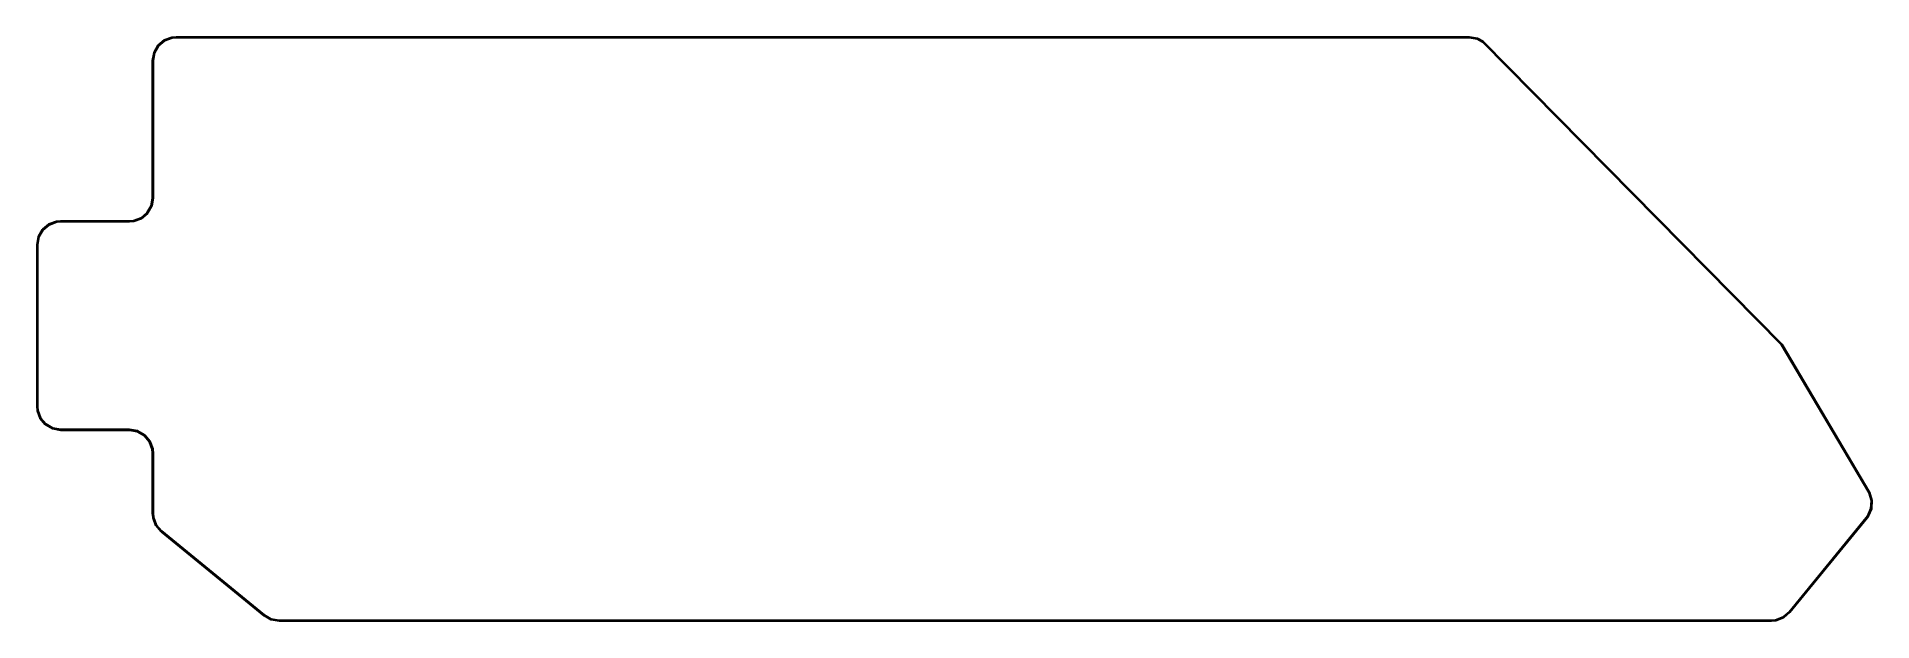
# Model space of a CAD drawing. Extents: x 75 to 232, y -126 to -76.
import ezdxf

# ---------------------------------------------------------------- set-up
doc = ezdxf.new("R2010")
doc.units = 0
doc.header["$MEASUREMENT"] = 0
doc.layers.add('BLACK', color=7, linetype='CONTINUOUS')

msp = doc.modelspace()

# ---------------------------------------------------------------- linework, layer by layer
at = {"layer": 'Black'}
for p, q in [((84.9434, -77.7213), (85.064, -77.0373)), ((85.064, -77.0373), (85.0675, -77.0279)), ((85.064, -77.0373), (85.064, -77.0373)), ((85.0675, -77.0279), (85.07, -77.021)), ((85.07, -77.021), (85.4173, -76.4194)), ((85.07, -77.021), (85.07, -77.021)), ((85.4995, -76.4771), (85.161, -77.0633)), ((85.4173, -76.4194), (85.4212, -76.4147)), ((85.4173, -76.4194), (85.4173, -76.4194)), ((85.4212, -76.4147), (85.4284, -76.4061)), ((85.4284, -76.4061), (85.9605, -75.9597)), ((85.4284, -76.4061), (85.4284, -76.4061)), ((86.0181, -76.0419), (85.4995, -76.4771)), ((85.9605, -75.9596), (85.9756, -75.951)), ((85.9605, -75.9597), (85.9605, -75.9596)), ((85.9756, -75.951), (86.6283, -75.7134)), ((86.6563, -75.8096), (86.0181, -76.0419)), ((86.6283, -75.7134), (86.6347, -75.7123)), ((86.6347, -75.7123), (86.641, -75.7106)), ((86.641, -75.7106), (86.9883, -75.6802)), ((86.9949, -75.78), (86.6563, -75.8096)), ((86.9883, -75.6802), (86.9905, -75.6804)), ((86.9905, -75.6804), (86.9927, -75.68)), ((86.9927, -75.68), (197.756, -75.68)), ((197.752, -75.78), (86.9949, -75.78)), ((198.424, -75.8985), (197.752, -75.78)), ((197.756, -75.68), (197.76, -75.6808)), ((197.76, -75.6808), (197.765, -75.6808)), ((197.765, -75.6808), (198.449, -75.8014)), ((198.884, -76.1402), (198.424, -75.8985)), ((198.449, -75.8014), (198.456, -75.804)), ((198.456, -75.804), (198.463, -75.8063)), ((198.463, -75.8063), (198.938, -76.0553)), ((224.483, -102.09), (198.884, -76.1402)), ((198.938, -76.0553), (198.944, -76.06)), ((198.944, -76.06), (198.95, -76.0644)), ((198.95, -76.0644), (224.559, -102.024)), ((84.9427, -77.73), (84.9434, -77.7257)), ((84.9427, -89.5024), (84.9427, -77.73)), ((84.9434, -77.7257), (84.9434, -77.7213)), ((85.161, -77.0633), (85.0427, -77.7344)), ((85.0427, -77.7344), (85.0427, -89.5068)), ((84.8243, -90.1735), (84.9427, -89.5024)), ((85.0419, -89.5155), (84.9213, -90.1995)), ((85.0427, -89.5068), (85.0419, -89.5111)), ((85.0419, -89.5111), (85.0419, -89.5155)), ((83.329, -91.4272), (83.9673, -91.1949)), ((83.9673, -91.1949), (84.4859, -90.7597)), ((84.5569, -90.8307), (84.0248, -91.2771)), ((84.4859, -90.7597), (84.8243, -90.1735)), ((84.5681, -90.8174), (84.5569, -90.8307)), ((84.5569, -90.8307), (84.5569, -90.8307)), ((84.9154, -90.2158), (84.5681, -90.8174)), ((84.9183, -90.2077), (84.9154, -90.2158)), ((84.9154, -90.2158), (84.9154, -90.2158)), ((84.9213, -90.1995), (84.9183, -90.2077)), ((84.9213, -90.1995), (84.9213, -90.1995)), ((75.1715, -92.7977), (75.5188, -92.1962)), ((75.601, -92.2538), (75.2625, -92.8401)), ((75.5188, -92.1962), (75.5227, -92.1915)), ((75.5188, -92.1962), (75.5188, -92.1962)), ((75.5227, -92.1915), (75.53, -92.1829)), ((75.53, -92.1829), (76.062, -91.7364)), ((75.53, -92.1829), (75.53, -92.1829)), ((76.1196, -91.8187), (75.601, -92.2538)), ((76.062, -91.7364), (76.0771, -91.7277)), ((76.062, -91.7364), (76.062, -91.7364)), ((76.0771, -91.7277), (76.7298, -91.4902)), ((76.7578, -91.5864), (76.1196, -91.8187)), ((76.7298, -91.4902), (76.7362, -91.489)), ((76.7362, -91.489), (76.7425, -91.4874)), ((76.7425, -91.4874), (77.0898, -91.457)), ((77.0964, -91.5568), (76.7578, -91.5864)), ((77.0898, -91.457), (77.092, -91.4572)), ((77.092, -91.4572), (77.0942, -91.4568)), ((77.0942, -91.4568), (82.9905, -91.4568)), ((82.9927, -91.5568), (77.0964, -91.5568)), ((82.9905, -91.4568), (83.329, -91.4272)), ((82.9948, -91.5564), (82.9927, -91.5568)), ((82.997, -91.5566), (82.9948, -91.5564)), ((83.3443, -91.5262), (82.997, -91.5566)), ((83.3506, -91.5245), (83.3443, -91.5262)), ((83.3571, -91.5234), (83.3506, -91.5245)), ((84.0098, -91.2858), (83.3571, -91.5234)), ((84.0248, -91.2771), (84.0098, -91.2858)), ((84.0248, -91.2771), (84.0248, -91.2771)), ((75.0442, -93.5068), (75.0449, -93.5025)), ((75.0442, -107.367), (75.0442, -93.5068)), ((75.0449, -93.4981), (75.1656, -92.8141)), ((75.0449, -93.5025), (75.0449, -93.4981)), ((75.2625, -92.8401), (75.1442, -93.5112)), ((75.1442, -93.5112), (75.1442, -107.365)), ((75.1656, -92.8141), (75.169, -92.8046)), ((75.1656, -92.8141), (75.1656, -92.8141)), ((75.169, -92.8046), (75.1715, -92.7977)), ((75.1715, -92.7977), (75.1715, -92.7977)), ((231.985, -114.783), (224.483, -102.09)), ((224.559, -102.024), (224.562, -102.029)), ((224.562, -102.029), (224.566, -102.033)), ((224.566, -102.033), (232.074, -114.738)), ((75.0446, -107.369), (75.0442, -107.367)), ((75.0444, -107.371), (75.0446, -107.369)), ((75.0748, -107.718), (75.0444, -107.371)), ((75.0765, -107.725), (75.0748, -107.718)), ((75.0776, -107.731), (75.0765, -107.725)), ((75.3152, -108.384), (75.0776, -107.731)), ((75.1442, -107.365), (75.1738, -107.703)), ((75.1738, -107.703), (75.4061, -108.341)), ((75.3238, -108.399), (75.3152, -108.384)), ((75.7703, -108.931), (75.3238, -108.399)), ((75.3238, -108.399), (75.3238, -108.399)), ((75.4061, -108.341), (75.8412, -108.86)), ((75.7836, -108.942), (75.7703, -108.931)), ((75.7703, -108.931), (75.7703, -108.931)), ((76.3851, -109.289), (75.7836, -108.942)), ((75.8412, -108.86), (76.4275, -109.198)), ((76.3933, -109.292), (76.3851, -109.289)), ((76.3851, -109.289), (76.3851, -109.289)), ((76.4015, -109.295), (76.3933, -109.292)), ((77.0855, -109.416), (76.4015, -109.295)), ((76.4015, -109.295), (76.4015, -109.295)), ((76.4275, -109.198), (77.0986, -109.317)), ((77.0899, -109.416), (77.0855, -109.416)), ((77.0942, -109.417), (77.0899, -109.416)), ((82.9883, -109.417), (77.0942, -109.417)), ((77.0986, -109.317), (82.9927, -109.317)), ((83.6593, -109.535), (82.9883, -109.417)), ((82.9927, -109.317), (82.997, -109.318)), ((82.997, -109.318), (83.0014, -109.318)), ((83.0014, -109.318), (83.6854, -109.438)), ((84.2456, -109.874), (83.6593, -109.535)), ((83.6854, -109.438), (83.6854, -109.438)), ((83.6854, -109.438), (83.6948, -109.442)), ((83.6948, -109.442), (83.7017, -109.444)), ((83.7017, -109.444), (83.7017, -109.444)), ((83.7017, -109.444), (84.3032, -109.791)), ((84.6807, -110.392), (84.2456, -109.874)), ((84.3032, -109.791), (84.3032, -109.791)), ((84.3032, -109.791), (84.3079, -109.795)), ((84.3079, -109.795), (84.3165, -109.803)), ((84.3165, -109.803), (84.3166, -109.803)), ((84.3166, -109.803), (84.763, -110.335)), ((84.913, -111.03), (84.6807, -110.392)), ((84.763, -110.335), (84.763, -110.335)), ((84.763, -110.335), (84.7717, -110.35)), ((84.7717, -110.35), (85.0093, -111.002)), ((84.9427, -111.369), (84.913, -111.03)), ((84.9427, -116.518), (84.9427, -111.369)), ((85.0093, -111.002), (85.0104, -111.009)), ((85.0104, -111.009), (85.0121, -111.015)), ((85.0121, -111.015), (85.0425, -111.362)), ((85.0425, -111.362), (85.0423, -111.365)), ((85.0423, -111.365), (85.0427, -111.367)), ((85.0427, -111.367), (85.0427, -116.515)), ((232.074, -114.738), (232.076, -114.743)), ((232.076, -114.743), (232.079, -114.749)), ((232.079, -114.749), (232.277, -115.415)), ((231.867, -116.734), (232.138, -116.11)), ((232.233, -116.142), (231.956, -116.779)), ((232.178, -115.435), (231.985, -114.783)), ((232.138, -116.11), (232.178, -115.435)), ((232.237, -116.125), (232.233, -116.142)), ((232.279, -115.432), (232.237, -116.125)), ((232.237, -116.125), (232.237, -116.125)), ((232.277, -115.415), (232.277, -115.415)), ((232.277, -115.415), (232.278, -115.423)), ((232.278, -115.423), (232.279, -115.432)), ((232.279, -115.432), (232.279, -115.432)), ((84.9431, -116.52), (84.9427, -116.518)), ((84.9429, -116.522), (84.9431, -116.52)), ((84.9777, -116.894), (84.9429, -116.522)), ((84.9795, -116.901), (84.9777, -116.894)), ((84.9807, -116.907), (84.9795, -116.901)), ((85.2264, -117.557), (84.9807, -116.907)), ((85.0427, -116.515), (85.0767, -116.878)), ((85.0767, -116.878), (85.3168, -117.513)), ((85.2353, -117.572), (85.2264, -117.557)), ((85.2264, -117.557), (85.2264, -117.557)), ((85.6883, -118.098), (85.2353, -117.572)), ((85.3168, -117.513), (85.7612, -118.03)), ((225.149, -124.961), (231.75, -116.893)), ((231.828, -116.955), (225.223, -125.028)), ((231.75, -116.893), (231.867, -116.734)), ((231.829, -116.954), (231.828, -116.955)), ((231.83, -116.953), (231.829, -116.954)), ((231.951, -116.789), (231.83, -116.953)), ((231.953, -116.784), (231.951, -116.789)), ((231.956, -116.779), (231.953, -116.784)), ((85.6917, -118.101), (85.6883, -118.098)), ((85.6945, -118.104), (85.6917, -118.101)), ((94.5095, -125.317), (85.6945, -118.104)), ((85.7612, -118.03), (94.5695, -125.237)), ((94.5132, -125.319), (94.5095, -125.317)), ((94.5164, -125.321), (94.5132, -125.319)), ((95.0988, -125.653), (94.5164, -125.321)), ((94.5695, -125.237), (95.1408, -125.562)), ((95.1069, -125.656), (95.0988, -125.653)), ((95.1149, -125.659), (95.1069, -125.656)), ((95.1152, -125.659), (95.1149, -125.659)), ((95.7989, -125.779), (95.1152, -125.659)), ((95.1152, -125.659), (95.1152, -125.659)), ((95.1152, -125.659), (95.1152, -125.659)), ((95.1408, -125.562), (95.812, -125.68)), ((95.8033, -125.779), (95.7989, -125.779)), ((95.8076, -125.78), (95.8033, -125.779)), ((223.637, -125.78), (95.8076, -125.78)), ((95.812, -125.68), (223.634, -125.68)), ((223.634, -125.68), (223.997, -125.646)), ((223.639, -125.78), (223.637, -125.78)), ((223.641, -125.78), (223.639, -125.78)), ((224.013, -125.745), (223.641, -125.78)), ((223.997, -125.646), (224.632, -125.406)), ((224.02, -125.743), (224.013, -125.745)), ((224.026, -125.742), (224.02, -125.743)), ((224.676, -125.496), (224.026, -125.742)), ((224.632, -125.406), (225.149, -124.961)), ((224.691, -125.487), (224.676, -125.496)), ((224.676, -125.496), (224.676, -125.496)), ((225.217, -125.034), (224.691, -125.487)), ((225.22, -125.031), (225.217, -125.034)), ((225.223, -125.028), (225.22, -125.031))]:
    msp.add_line(p, q, dxfattribs=at)

doc.saveas('drawing.dxf')
